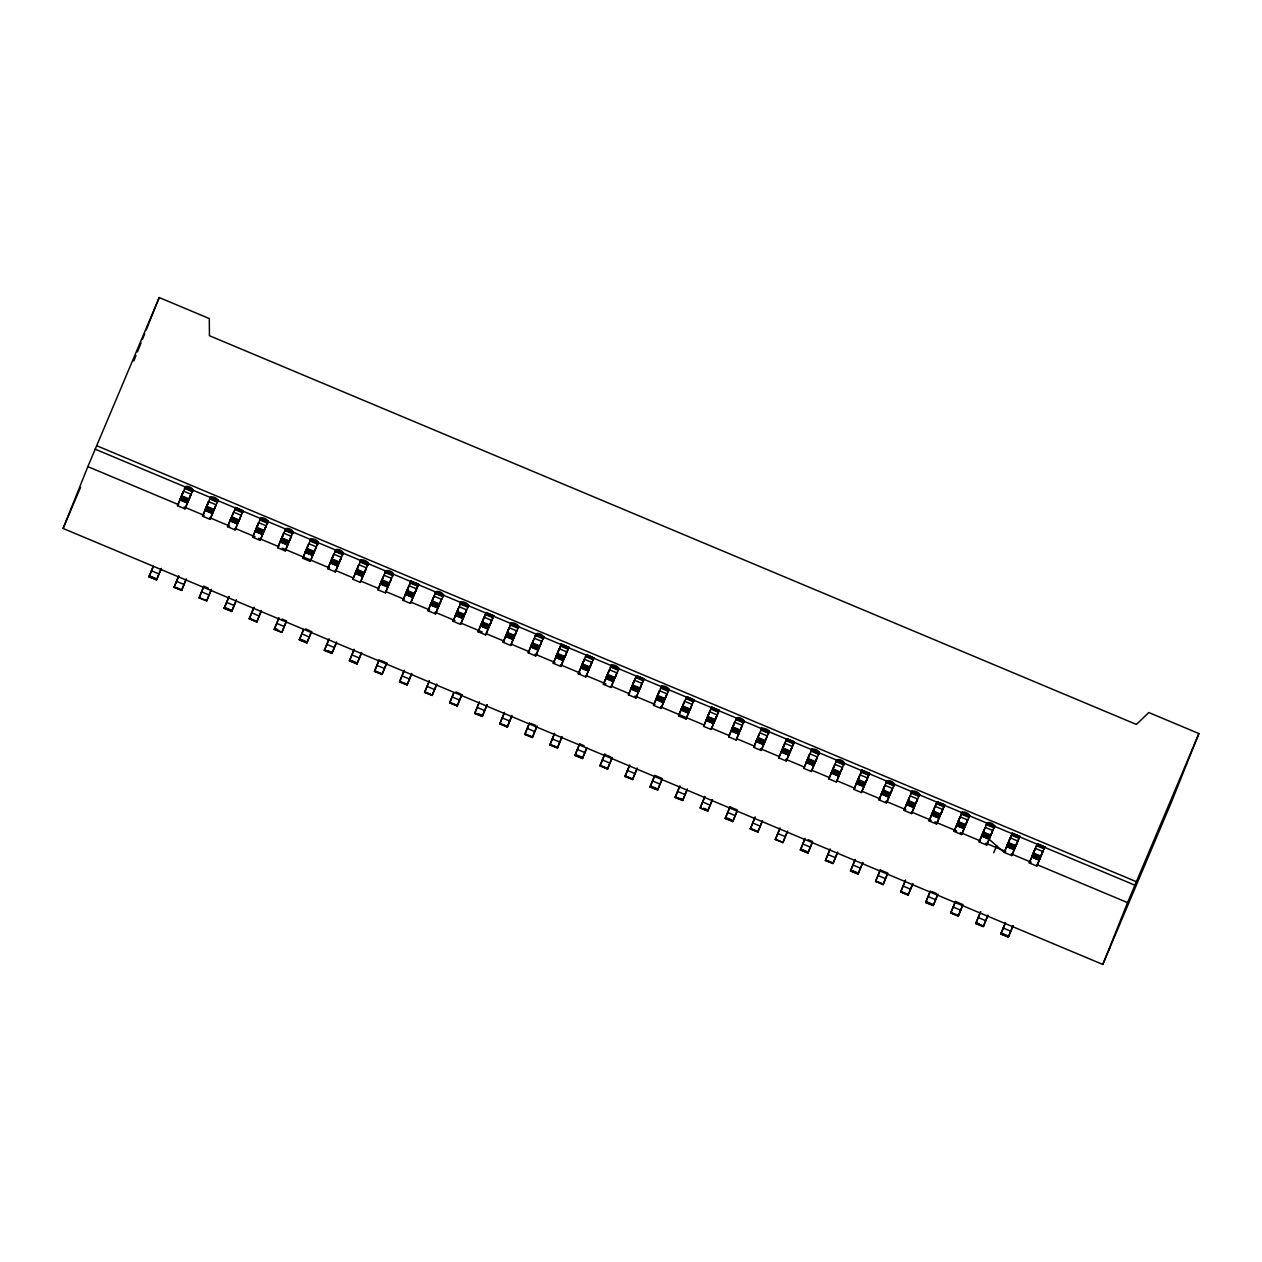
<?xml version="1.0" encoding="UTF-8"?>
<svg xmlns="http://www.w3.org/2000/svg" width="1262" height="1262" viewBox="0 0 1262 1262"><rect width="100%" height="100%" fill="white"/><g stroke="black" fill="none" stroke-linecap="round" stroke-linejoin="round"><path stroke-width="1.5" d="M153.144 566.638L148.979 576.892L153.38 566.307M184.552 489.041C184.11 482.889 196.257 488.631 192.061 492.196M156.52 579.968L161.299 568.484L156.52 579.968L148.995 576.829M193.07 489.703L184.993 508.854L177.485 505.699L183.479 491.123L191.004 494.278L189.332 498.458L190.168 496.534M185.94 579.968L181.618 590.395L174.046 587.335L178.778 575.756M209.602 499.547C209.145 493.584 221.418 499.058 217.127 502.702M211.227 589.89L206.668 600.901L199.112 597.841L203.829 586.262L208.34 588.155M243.109 510.873L235.663 507.513L243.109 510.873L242.178 513.208M236.451 600.002L231.719 611.407L224.163 608.347L228.879 596.768M259.704 520.559C259.278 514.407 271.425 520.149 267.228 523.714M231.719 611.407L236.388 599.923M268.222 521.222L260.146 540.373L252.637 537.218L258.647 522.642L266.156 525.797L264.468 530.008L265.32 528.052M284.77 531.065C284.281 525.071 296.586 530.592 292.279 534.22M274.248 629.423L278.981 617.781L274.264 629.391L281.836 632.42L286.395 621.409M309.821 541.572C309.332 535.672 321.715 540.877 317.33 544.727M311.604 631.521L306.887 642.926L299.315 639.866L303.464 629.675M334.872 552.078C334.146 545.989 346.924 551.683 342.381 555.233M329.098 638.793L324.35 650.435L328.751 639.85M359.922 562.584C359.197 556.495 371.974 562.189 367.431 565.739M336.607 641.948L331.859 653.59L336.26 643.005M361.547 652.927L356.988 663.938L349.432 660.878L354.149 649.299M384.973 573.09C384.468 567.506 396.883 572.301 392.498 576.245M357.004 663.859L361.658 652.454M374.451 671.447L379.199 659.805L374.467 671.416L382.039 674.444L386.771 663.039L382.039 674.444M402.957 600.255L411.049 581.041L418.574 584.18L417.548 586.751L410.465 603.41L402.957 600.255L411.049 581.041M418.542 584.259L410.465 603.41M411.428 674.523L407.09 684.95L399.533 681.89L404.25 670.311M435.075 594.102C434.649 587.966 446.795 593.708 442.599 597.257M443.593 594.765L435.516 613.916L428.007 610.761L434.018 596.185L441.526 599.34L439.854 603.552L440.69 601.595M424.584 692.396L429.364 680.896L424.584 692.396L432.14 695.457L436.573 684.777M467.65 607.763C471.783 604.246 459.683 598.488 460.141 604.608M468.644 605.271L460.583 624.422L453.058 621.283L456.876 611.865L464.4 615.02L460.583 624.422M461.924 694.557L457.207 705.963L449.635 702.902L453.784 692.712M486.217 612.559L478.109 631.789L485.633 634.928L492.701 618.27L493.726 615.714L486.217 612.559L478.109 631.789M487.179 704.606L482.258 716.469L474.686 713.409L479.402 701.83M510.242 625.621C509.801 619.484 521.947 625.226 517.751 628.776M518.761 626.236L510.684 645.434L503.159 642.295L509.17 627.703L516.679 630.858L515.006 635.07L515.842 633.114M504.469 712.336L499.72 723.978L504.122 713.393M535.293 636.127C534.851 629.99 546.998 635.732 542.802 639.282M543.812 636.789L535.735 655.94L528.226 652.801L532.043 643.383L539.552 646.538L535.735 655.94M529.519 722.842L524.771 734.484L529.409 723.315M553.277 663.307L561.369 644.077L568.894 647.232L567.868 649.788L560.785 666.446L553.277 663.307L561.353 644.109M537.028 725.997L532.296 737.639L536.918 726.47M561.748 737.56L557.41 747.987L549.853 744.927L554.57 733.348M593.85 657.959L586.404 654.615L593.85 657.959L592.919 660.294M584.132 745.747L579.621 743.854L574.873 755.496L579.684 743.933M610.445 667.661C610.019 661.509 622.166 667.251 617.97 670.8M574.904 755.433L582.413 758.588L586.562 748.398M618.964 668.308L610.903 687.459L603.378 684.319L607.196 674.902L614.72 678.057L610.903 687.459M636.505 675.659L644.046 678.751L643.021 681.306L635.953 697.965L628.429 694.826L636.505 675.627L628.429 694.826M612.196 757.515L607.448 769.157L612.086 757.989M644.014 678.814L635.953 697.965M629.722 764.867L624.99 776.509L628.855 767.249M660.562 688.673C660.073 682.774 672.457 687.964 668.071 691.813M662.061 779.332L657.628 790.012L650.056 786.952L654.789 775.373L662.298 778.528M694.068 699.984L686.623 696.64L694.068 699.984L693.122 702.319M687.238 789.507L682.679 800.518L675.107 797.458L679.839 785.879M711.658 707.177L719.198 710.269L718.173 712.825L711.105 729.483L703.597 726.344L711.673 707.146L703.597 726.344M682.679 800.518L687.348 789.034M719.182 710.332L711.105 729.483M735.714 720.192C735.225 714.182 747.546 719.703 743.239 723.331M707.745 810.961L712.462 799.619L707.745 810.961L700.173 807.964L704.89 796.385M732.78 821.53L725.224 818.47L729.941 806.891L737.45 810.046L732.733 821.657L737.213 810.851M761.207 750.496L765.04 741.094L757.295 738.491L753.698 747.356L761.207 750.496L768.463 733.238C773.338 727.795 749.155 725.95 769.221 731.503L768.29 733.837M762.406 821.026L757.831 832.037L750.275 828.976L754.991 817.397M786.825 738.696L794.366 741.788L793.341 744.343L786.273 761.002L778.749 757.863L786.825 738.664L778.749 757.863M757.831 832.037L762.516 820.552M794.334 741.851L786.273 761.002M780.042 827.904L775.31 839.546L779.175 830.286M810.882 751.71C810.157 745.621 822.919 751.3 818.391 754.85M787.567 831.059L782.819 842.701L787.22 832.115M812.381 842.369L807.948 853.049L800.376 849.989L805.093 838.41M835.933 762.216C835.444 756.317 847.827 761.507 843.442 765.356M837.558 852.544L832.999 863.555L825.427 860.495L830.159 848.916M853.917 789.381L862.009 770.151L869.518 773.306L868.493 775.862L861.425 792.536L853.917 789.381L862.009 770.151M869.502 773.369L861.425 792.536M862.782 862.656L858.05 874.061L850.478 871.001L855.21 859.422M893.559 786.368C897.692 782.803 885.593 777.25 886.034 783.229M858.05 874.061L862.719 862.577M894.553 783.876L886.476 803.042L878.967 799.887L884.962 785.311L892.486 788.45L890.814 792.631L891.65 790.706M911.085 793.735C910.58 787.788 922.995 793.041 918.61 796.874M880.308 870.007L875.512 881.57L880.261 869.928L887.77 873.083L883.037 884.725L887.533 873.888M912.726 884.063L908.151 895.073L900.595 892.013L905.564 880.056M937.145 801.733L944.686 804.825L943.661 807.38L936.578 824.054L929.069 820.899L937.145 801.701L929.069 820.899M944.654 804.888L936.578 824.054M937.54 895.152L933.202 905.58L925.645 902.519L930.362 890.94M961.202 814.747C960.761 808.595 972.907 814.337 968.711 817.902M969.705 815.394L961.644 834.561L954.119 831.406L960.13 816.829L967.638 819.969L965.966 824.181L966.802 822.225M962.938 904.602L955.413 901.447L950.68 913.089L955.476 901.525M986.253 825.253C985.811 819.101 997.958 824.843 993.762 828.408M994.771 825.9L986.695 845.067L979.17 841.912L982.988 832.494L990.512 835.649L986.695 845.067M987.878 915.581L983.319 926.592L975.747 923.532L980.464 911.953M1012.329 833.188L1004.221 852.418L1011.745 855.573L1019.838 836.343L1012.329 833.188L1004.221 852.418L989.029 839.198L981.52 836.059M1013.102 925.693L1008.37 937.098L1000.798 934.038L1005.53 922.459M1044.81 847.07L1037.364 843.726L1044.81 847.07L1043.863 849.421M181.633 590.316L186.287 578.911M215.218 507.04L214.366 508.996L216.054 504.784L208.53 501.629L202.535 516.205L210.044 519.36L218.137 500.131M206.684 600.822L211.338 589.417M293.305 531.649L285.212 550.879L277.687 547.724L285.764 528.526M293.21 531.886L285.717 528.652M281.852 632.341L286.506 620.936L281.994 619.043M306.903 642.847L311.556 631.442M393.523 573.674L385.415 592.903L377.906 589.748L385.998 570.534M411.759 673.466L407.09 684.95M432.156 695.394L436.826 683.972M457.223 705.9L461.876 694.479M482.273 716.406L486.927 704.985M511.978 715.491L507.229 727.133L511.741 716.295M560.785 666.446L568.894 647.232M557.425 747.924L562.079 736.503M637.247 768.022L632.514 779.632L636.9 769.079M657.644 789.949L661.714 779.916M744.264 720.776L736.156 739.989L728.647 736.85L736.724 717.652M744.17 720.996L736.677 717.762M807.964 852.986L812.034 842.953M833.015 863.492L837.668 852.071M919.635 794.319L911.527 813.548L904.018 810.393L912.095 791.195M908.167 895.01L912.82 883.589M962.354 905.99L958.189 916.244L962.685 905.406M983.335 926.529L987.988 915.108M1036.354 846.266L1037.348 843.757L1029.287 862.924L1036.796 866.079L1044.889 846.849M1008.385 937.035L1013.039 925.614M63.1 528.447L87.851 466.625L159.201 297.548L209.303 318.56L209.429 335.708L1136.399 724.435L1148.799 712.541L1198.9 733.553L1171.325 802.411L1102.799 964.452L63.1 528.447L80.5 487.432M133.804 360.964L135.981 355.521M137.432 351.893L141.06 342.838M142.511 339.21L144.688 333.783M146.14 330.155L159.201 297.548M183.479 491.123L181.823 495.303L182.643 493.379M184.993 508.854L191.004 494.278M208.53 501.629L206.873 505.81L207.694 503.885M210.044 519.36L216.054 504.784M227.586 526.711L231.403 517.31L238.912 520.465L235.095 529.866L227.586 526.711L235.615 507.639L234.653 510.053M258.647 522.642L256.975 526.822L257.811 524.897M260.146 540.373L266.156 525.797M253.93 607.274L249.182 618.916L253.82 607.748M277.687 547.724L283.698 533.148L291.206 536.303L289.55 540.483L290.37 538.558M283.698 533.148L282.025 537.328L282.862 535.403M261.455 610.429L256.707 622.071L261.108 611.486M285.212 550.879L291.206 536.303M302.738 558.23L306.556 548.828L314.08 551.983L310.263 561.385L302.738 558.23L310.846 539.016M303.7 629.344L299.362 639.771M343.406 552.661L335.313 571.891L327.789 568.736L333.799 554.16L341.308 557.315L339.636 561.527L340.472 559.571M333.799 554.16L332.111 558.372L332.963 556.416M335.313 571.891L341.308 557.315M368.457 563.168L360.364 582.397L352.855 579.242L358.85 564.666L366.374 567.821L364.686 572.033L365.538 570.077M358.85 564.666L357.193 568.846L358.014 566.922M360.364 582.397L366.374 567.821M377.906 589.748L381.723 580.346L389.232 583.501L385.415 592.903M434.018 596.185L432.33 600.396L433.182 598.44M435.516 613.916L441.526 599.34M453.484 693.706L449.635 702.934M485.633 634.928L493.726 615.714M477.998 705.537L479.071 702.887M509.17 627.703L507.498 631.915L508.334 629.959M510.684 645.434L516.679 630.858M593.945 657.739L585.836 676.953L578.327 673.813L584.322 659.221L591.846 662.376L590.174 666.557L591.01 664.632M584.322 659.221L582.665 663.402L583.486 661.477M585.394 657.155L586.404 654.647L578.327 673.813M585.836 676.953L591.846 662.376M604.672 754.36L599.923 766.002L604.924 753.982M669.097 689.257L661.004 708.471L653.479 705.332L659.49 690.756L666.999 693.895L665.342 698.075L666.162 696.151M659.49 690.756L657.817 694.92L658.654 692.996M661.004 708.471L666.999 693.895M678.546 715.838L682.363 706.42L689.872 709.575L686.055 718.977L678.546 715.838L686.56 696.75L685.613 699.18M654.442 776.43L650.056 786.983M728.647 736.85L734.642 722.274L742.166 725.413L740.494 729.594L741.33 727.669M734.642 722.274L732.985 726.439L733.806 724.514M736.156 739.989L742.166 725.413M760.765 730.698L761.775 728.19L753.698 747.356M819.417 752.294L811.324 771.508L803.799 768.369L809.81 753.793L817.319 756.932L815.662 761.112L816.482 759.188M809.81 753.793L808.137 757.957L808.974 756.033M811.324 771.508L817.319 756.932M804.762 839.467L800.376 850.02M828.85 778.875L832.683 769.457L840.192 772.612L836.375 782.03L828.85 778.875L836.958 759.645M829.812 849.973L825.427 860.526M884.962 785.311L883.29 789.507L884.126 787.551M886.476 803.042L892.486 788.45M904.018 810.393L907.835 800.976L915.344 804.131L911.527 813.548M960.13 816.829L958.442 821.026L959.294 819.07M937.887 894.095L933.202 905.58M961.644 834.561L967.638 819.969M1011.745 855.573L1019.838 836.343M1029.287 862.924L1035.282 848.348L1042.806 851.503L1041.118 855.699L1041.97 853.743M1005.183 923.516L1000.798 934.069M1035.282 848.348L1033.61 852.544L1034.446 850.588M1036.796 866.079L1042.806 851.503M1102.799 964.452L1127.565 902.63L1198.9 733.553M1108.762 950.538L1110.166 947.036M178.526 576.56L174.046 587.366M586.893 747.814L582.46 758.494M679.587 786.683L675.17 797.363M854.958 860.227L850.541 870.922M930.126 891.745L925.693 902.44M354.038 649.772L349.416 660.909M404.14 670.785L399.581 681.795M554.46 733.821L549.838 744.959M704.78 796.858L700.158 807.995L707.824 810.819M203.876 586.341L199.096 597.872M730.004 806.97L725.208 818.502M905.375 880.513L900.579 892.045M229.132 596.39L224.21 608.252M755.244 817.019L750.322 828.882M980.716 911.574L975.747 923.563M185.561 486.501L177.485 505.699M210.628 496.991L202.535 516.205M243.203 510.637L235.095 529.866M260.713 518.019L252.637 537.218M318.355 542.155L310.263 561.385M335.881 549.538L327.789 568.736M360.932 560.044L352.855 579.242M436.084 591.578L428.007 610.761M461.135 602.084L453.058 621.283M511.252 623.097L503.159 642.295M477.478 706.862L474.686 713.44M536.303 633.603L528.226 652.801M611.455 665.121L603.378 684.319M661.588 686.102L653.479 705.332M694.147 699.763L686.055 718.977M811.892 749.171L803.799 768.369M844.467 762.8L836.375 782.03M887.06 780.657L878.967 799.887M962.196 812.207L954.119 831.406M987.263 822.714L979.17 841.912M993.683 852.781L996.633 845.808M232.744 514.391L231.908 516.347L233.58 512.135L241.105 515.29L239.417 519.502L240.269 517.546M307.912 545.91L307.076 547.834L308.748 543.654L316.257 546.809L314.601 550.989L315.421 549.065M383.064 577.428L382.244 579.353L383.9 575.172L391.425 578.327L389.737 582.539L390.589 580.583M408.115 587.934L407.279 589.89L408.951 585.678L416.476 588.833L414.788 593.045L415.64 591.089M458.232 608.947L457.396 610.871L459.068 606.691L466.577 609.846L464.921 614.026L465.741 612.102M483.283 619.453L482.447 621.377L484.119 617.197L491.628 620.352L489.971 624.532L490.792 622.608M533.384 640.465L532.564 642.39L534.22 638.209L541.745 641.364L540.073 645.545L540.909 643.62M558.435 650.971L557.615 652.896L559.271 648.715L566.796 651.87L565.124 656.051L565.96 654.126M608.552 671.983L607.716 673.908L609.388 669.728L616.897 672.883L615.225 677.095L616.061 675.138M633.603 682.49L632.767 684.414L634.439 680.25L641.948 683.389L640.291 687.569L641.112 685.645M683.704 703.502L682.868 705.458L684.54 701.262L692.065 704.401L690.377 708.613L691.229 706.657M708.755 714.008L707.935 715.933L709.591 711.768L717.116 714.907L715.444 719.088L716.28 717.163M758.872 735.02L758.036 736.945L759.708 732.78L767.217 735.92L765.545 740.1L766.381 738.175M783.923 745.526L783.087 747.451L784.759 743.286L792.268 746.426L790.596 750.638L791.432 748.682M834.024 766.539L833.188 768.463L834.86 764.299L842.369 767.438L840.697 771.65L841.533 769.694M859.075 777.045L858.239 779.001L859.911 774.805L867.436 777.944L865.748 782.156L866.6 780.2M909.176 798.057L908.34 800.013L910.012 795.817L917.537 798.956L915.865 803.137L916.701 801.212M934.243 808.563L933.407 810.488L935.079 806.323L942.588 809.463L940.931 813.643L941.752 811.718M984.344 829.576L983.508 831.516L985.18 827.336L992.689 830.475L991.033 834.655L991.853 832.731M1009.395 840.082L1008.559 842.022L1010.231 837.842L1017.74 840.997L1016.084 845.161L1016.904 843.237M769.315 731.282L761.633 728.49M96.622 445.675L1136.321 881.696M185.498 486.627L193.007 489.861M210.549 497.133L218.058 500.367M260.666 518.146L268.159 521.38M310.767 539.158L318.276 542.392L310.673 539.379M335.818 549.664L343.327 552.898M360.869 560.17L368.378 563.404M385.92 570.676L393.428 573.91M410.986 581.183L418.479 584.416L410.891 581.403M436.037 591.689L443.53 594.923M461.087 602.195L468.581 605.429M486.138 612.701L493.647 615.935L486.044 612.922M511.189 623.207L518.698 626.441M536.24 633.713L543.748 636.947M561.306 644.219L568.799 647.453M611.407 665.232L618.901 668.466M636.458 675.738L643.951 678.972M661.509 686.244L669.018 689.478M711.61 707.256L719.119 710.49M786.778 738.791L794.271 742.009M811.829 749.297L819.338 752.515M836.88 759.803L844.388 763.021L836.785 760.008M861.93 770.309L869.439 773.527M886.981 780.815L894.49 784.033M912.047 791.321L919.541 794.539M937.098 801.827L944.591 805.046L937.003 802.033M962.149 812.334L969.642 815.552M987.199 822.84L994.708 826.058M1012.25 833.346L1019.822 836.406M185.404 486.848L192.928 490.003M210.47 497.354L217.979 500.509M235.521 507.86L243.03 511.015M260.571 518.366L268.08 521.522M285.622 528.873L293.131 532.028M335.724 549.885L343.248 553.04M360.774 560.391L368.299 563.546M385.841 570.897L393.35 574.052M435.942 591.91L443.451 595.065M460.993 602.416L468.502 605.571M511.094 623.428L518.619 626.583M536.145 633.934L543.67 637.089M561.211 644.44L568.72 647.595M586.262 654.946L593.771 658.101M611.313 665.453L618.822 668.608M636.363 675.959L643.872 679.114M661.414 686.465L668.939 689.62M686.465 696.971L693.99 700.126M711.516 707.477L719.04 710.632M736.582 717.983L744.091 721.138M786.683 738.996L794.192 742.151M811.734 749.502L819.259 752.657M861.836 770.514L869.36 773.669M886.902 781.02L894.411 784.175M911.953 791.526L919.462 794.681M962.054 812.539L969.563 815.694M987.105 823.045L994.63 826.2M1012.156 833.551L1019.68 836.706M1037.206 844.057L1044.731 847.212M95.218 449.193L1134.917 885.198M185.12 487.511L192.644 490.666M210.17 498.017L217.695 501.172M235.221 508.523L242.746 511.678M260.287 519.029L267.796 522.184M285.338 529.535L292.847 532.69M310.389 540.041L317.898 543.196M335.44 550.548L342.948 553.702M360.49 561.054L368.015 564.209M385.541 571.56L393.066 574.715M410.592 582.066L418.116 585.221M435.658 592.572L443.167 595.727M460.709 603.078L468.218 606.233M485.76 613.584L493.268 616.739M510.81 624.091L518.335 627.246M535.861 634.597L543.386 637.752M560.912 645.103L568.436 648.258M585.978 655.609L593.487 658.764M611.029 666.115L618.538 669.27M636.08 676.621L643.588 679.776M661.13 687.127L668.639 690.282M686.181 697.649L693.706 700.789M711.232 708.156L718.756 711.295M736.282 718.662L743.807 721.801M761.349 729.168L768.858 732.307M786.4 739.674L793.908 742.813M811.45 750.18L818.959 753.319M836.501 760.686L844.01 763.825M861.552 771.192L869.076 774.332M886.602 781.699L894.127 784.838M911.653 792.205L919.178 795.344M936.719 802.711L944.228 805.85M961.77 813.217L969.279 816.356M986.821 823.723L994.33 826.862M1011.872 834.229L1019.38 837.369M1036.922 844.735L1044.447 847.875M184.93 487.952L192.455 491.107M209.997 498.458L217.506 501.613M235.047 508.965L242.556 512.12M260.098 519.471L267.607 522.626M285.149 529.977L292.658 533.132M310.2 540.483L317.724 543.638M335.25 550.989L342.775 554.144M360.301 561.495L367.826 564.65M385.367 572.001L392.876 575.157M410.418 582.508L417.927 585.663M435.469 593.014L442.978 596.169M460.52 603.52L468.028 606.675M485.57 614.026L493.095 617.181M510.621 624.532L518.146 627.687M535.672 635.038L543.196 638.193M560.738 645.545L568.247 648.7M585.789 656.051L593.298 659.206M610.84 666.557L618.348 669.712M635.89 677.063L643.399 680.218M660.941 687.569L668.466 690.724M685.992 698.075L693.516 701.23M711.042 708.581L718.567 711.736M736.109 719.088L743.618 722.243M761.16 729.594L768.668 732.749M786.21 740.1L793.719 743.255M811.261 750.606L818.786 753.761M836.312 761.112L843.836 764.267M861.362 771.618L868.887 774.773M886.429 782.125L893.938 785.279M911.479 792.631L918.988 795.786M936.53 803.137L944.039 806.292M961.581 813.643L969.09 816.798M986.632 824.149L994.156 827.304M1011.682 834.655L1019.207 837.81M1036.733 845.161L1044.258 848.316M184.725 488.441L192.25 491.596M209.776 498.947L217.301 502.102M234.842 509.454L242.351 512.609M259.893 519.96L267.402 523.115M284.944 530.466L292.453 533.621M309.995 540.972L317.519 544.127M335.045 551.478L342.57 554.633M360.096 561.984L367.621 565.139M385.162 572.491L392.671 575.646M410.213 582.997L417.722 586.152M435.264 593.503L442.773 596.658M460.315 604.009L467.823 607.164M485.365 614.515L492.89 617.67M510.416 625.021L517.941 628.176M535.467 635.527L542.991 638.682M560.533 646.034L568.042 649.189M585.584 656.54L593.093 659.695M610.634 667.046L618.143 670.201M635.685 677.552L643.194 680.707M660.736 688.058L668.261 691.213M685.787 698.564L693.311 701.719M710.837 709.07L718.362 712.225M735.904 719.577L743.413 722.732M760.954 730.083L768.463 733.238M786.005 740.589L793.514 743.744M811.056 751.095L818.565 754.25M836.107 761.601L843.631 764.756M861.157 772.107L868.682 775.262M886.208 782.614L893.733 785.769M911.274 793.12L918.783 796.275M936.325 803.626L943.834 806.781M961.376 814.132L968.885 817.287M986.427 824.638L993.951 827.793M1011.477 835.144L1019.002 838.299M1036.528 845.65L1044.053 848.805M181.523 495.777L189.032 498.932M206.574 506.283L214.083 509.438M231.624 516.789L239.133 519.944M256.675 527.295L264.2 530.45M281.726 537.801L289.25 540.956M306.776 548.307L314.301 551.462M331.843 558.814L339.352 561.969M356.894 569.32L364.402 572.475M381.944 579.826L389.453 582.981M406.995 590.332L414.504 593.487M432.046 600.838L439.57 603.993M457.096 611.344L464.621 614.499M482.147 621.85L489.672 625.005M507.214 632.357L514.722 635.512M532.264 642.863L539.773 646.018M557.315 653.369L564.824 656.524M582.366 663.875L589.875 667.03M607.416 674.381L614.941 677.536M632.467 684.887L639.992 688.042M657.518 695.394L665.042 698.549M682.584 705.9L690.093 709.055M707.635 716.406L715.144 719.561M732.686 726.912L740.195 730.067M757.736 737.418L765.261 740.573M782.787 747.924L790.312 751.079M807.838 758.43L815.362 761.585M832.904 768.937L840.413 772.092M857.955 779.443L865.464 782.598M883.006 789.949L890.515 793.104M908.056 800.455L915.565 803.61M933.107 810.961L940.632 814.116M958.158 821.467L965.682 824.622M983.208 831.973L990.733 835.128M1008.275 842.48L1015.784 845.635M1033.326 852.986L1040.834 856.141M181.302 496.297L188.811 499.452M206.353 506.803L213.862 509.958M256.454 527.816L263.979 530.971M281.505 538.322L289.03 541.477M331.622 559.334L339.131 562.489M356.673 569.84L364.182 572.995M406.774 590.853L414.299 594.008M431.825 601.359L439.35 604.514M481.942 622.371L489.451 625.526M506.993 632.877L514.502 636.032M557.094 653.89L564.603 657.045M582.145 664.396L589.669 667.551M632.246 685.408L639.771 688.563M657.313 695.914L664.822 699.069M707.414 716.926L714.923 720.081M732.465 727.433L739.974 730.588M782.566 748.445L790.091 751.6M807.617 758.951L815.142 762.106M857.734 779.963L865.243 783.118M882.785 790.469L890.294 793.624M932.886 811.482L940.411 814.637M957.937 821.988L965.462 825.143M1008.054 843L1015.563 846.155M1033.105 853.506L1040.614 856.661M181.065 496.834L188.59 499.989M206.116 507.34L213.641 510.495M231.183 517.846L238.692 521.001M256.233 528.352L263.742 531.507M281.284 538.858L288.793 542.013M306.335 549.364L313.844 552.519M331.385 559.871L338.91 563.026M356.436 570.377L363.961 573.532M381.487 580.883L389.011 584.038M406.553 591.389L414.062 594.544M431.604 601.895L439.113 605.05M456.655 612.401L464.164 615.556M481.705 622.907L489.23 626.062M506.756 633.414L514.281 636.569M531.807 643.935L539.331 647.075M556.873 654.442L564.382 657.581M581.924 664.948L589.433 668.087M606.975 675.454L614.484 678.593M632.025 685.96L639.534 689.099M657.076 696.466L664.601 699.605M682.127 706.972L689.651 710.112M707.177 717.479L714.702 720.618M732.244 727.985L739.753 731.124M757.295 738.491L764.804 741.63M782.345 748.997L789.854 752.136M807.396 759.503L814.905 762.642M832.447 770.009L839.971 773.149M857.497 780.515L865.022 783.655M882.548 791.022L890.073 794.161M907.615 801.528L915.124 804.683M932.665 812.034L940.174 815.189M957.716 822.54L965.225 825.695M982.767 833.046L990.276 836.201M1007.817 843.552L1015.342 846.707M1032.868 854.058L1040.393 857.213M180.845 497.386L188.353 500.541M205.895 507.892L213.404 511.047M230.946 518.398L238.471 521.553M255.997 528.904L263.521 532.059M281.047 539.41L288.572 542.565M306.114 549.917L313.623 553.072M331.165 560.423L338.673 563.578M356.215 570.929L363.724 574.084M381.266 581.435L388.775 584.59M406.317 591.941L413.841 595.096M431.367 602.447L438.892 605.602M456.418 612.953L463.943 616.108M481.485 623.46L488.993 626.615M506.535 633.966L514.044 637.121M531.586 644.472L539.095 647.627M556.637 654.978L564.146 658.133M581.687 665.484L589.212 668.639M606.738 675.99L614.263 679.145M631.789 686.496L639.313 689.651M656.855 697.003L664.364 700.158M681.906 707.509L689.415 710.664M706.957 718.015L714.466 721.17M732.007 728.521L739.532 731.676M757.058 739.027L764.583 742.182M782.109 749.533L789.633 752.688M807.175 760.039L814.684 763.194M832.226 770.546L839.735 773.701M857.277 781.052L864.786 784.207M882.327 791.558L889.836 794.713M907.378 802.064L914.903 805.219M932.429 812.57L939.953 815.725M957.479 823.076L965.004 826.231M982.546 833.583L990.055 836.738M1007.597 844.089L1015.105 847.244M1032.647 854.595L1040.156 857.75M180.624 497.922L188.133 501.061M205.674 508.428L213.183 511.567M230.725 518.934L238.234 522.074M255.776 529.441L263.301 532.58M280.827 539.947L288.351 543.086M305.877 550.453L313.402 553.592M330.944 560.959L338.453 564.098M355.994 571.465L363.503 574.604M381.045 581.971L388.554 585.126M406.096 592.477L413.62 595.632M431.147 602.984L438.671 606.139M456.197 613.49L463.722 616.645M481.264 623.996L488.773 627.151M506.314 634.502L513.823 637.657M531.365 645.008L538.874 648.163M556.416 655.514L563.925 658.669M581.466 666.02L588.991 669.175M606.517 676.527L614.042 679.682M631.568 687.033L639.093 690.188M656.634 697.539L664.143 700.694M681.685 708.045L689.194 711.2M706.736 718.551L714.245 721.706M731.786 729.057L739.295 732.212M756.837 739.564L764.362 742.719M781.888 750.07L789.413 753.225M806.939 760.576L814.463 763.731M832.005 771.082L839.514 774.237M857.056 781.588L864.565 784.743M882.106 792.094L889.615 795.249M907.157 802.6L914.666 805.755M932.208 813.107L939.733 816.262M957.259 823.613L964.783 826.768M982.309 834.119L989.834 837.274M1007.376 844.625L1014.885 847.78M1032.426 855.131L1039.935 858.286M180.403 498.411L187.928 501.566M205.469 508.917L212.978 512.072M230.52 519.423L238.029 522.578M255.571 529.93L263.08 533.085M280.621 540.436L288.146 543.591M305.672 550.958L313.197 554.097M330.723 561.464L338.248 564.603M355.789 571.97L363.298 575.109M380.84 582.476L388.349 585.615M405.891 592.982L413.4 596.121M430.941 603.488L438.45 606.628M455.992 613.995L463.517 617.134M481.043 624.501L488.568 627.64M506.094 635.007L513.618 638.146M531.16 645.513L538.669 648.652M556.211 656.019L563.72 659.158M581.261 666.525L588.77 669.665M606.312 677.031L613.821 680.171M631.363 687.538L638.887 690.677M656.414 698.044L663.938 701.183M681.464 708.55L688.989 711.689M706.531 719.056L714.04 722.211M731.581 729.562L739.09 732.717M756.632 740.068L764.141 743.223M781.683 750.574L789.192 753.729M806.733 761.081L814.258 764.236M831.784 771.587L839.309 774.742M856.835 782.093L864.36 785.248M881.901 792.599L889.41 795.754M906.952 803.105L914.461 806.26M932.003 813.611L939.512 816.766M957.053 824.118L964.578 827.273M982.104 834.624L989.629 837.779M1007.155 845.13L1014.68 848.285M1032.221 855.636L1039.73 858.791M180.214 498.869L187.738 502.024M205.28 509.375L212.789 512.53M230.331 519.881L237.84 523.036M255.381 530.387L262.89 533.542M280.432 540.893L287.957 544.048M305.483 551.415L313.008 554.554M330.534 561.921L338.058 565.06M355.6 572.427L363.109 575.567M380.651 582.934L388.16 586.073M405.701 593.44L413.21 596.579M430.752 603.946L438.261 607.085M455.803 614.452L463.328 617.591M480.854 624.958L488.378 628.097M505.904 635.464L513.429 638.604M530.971 645.97L538.48 649.11M556.021 656.477L563.53 659.616M581.072 666.983L588.581 670.122M606.123 677.489L613.632 680.628M631.174 687.995L638.698 691.134M656.224 698.501L663.749 701.64M681.275 709.007L688.8 712.162M706.341 719.514L713.85 722.669M731.392 730.02L738.901 733.175M756.443 740.526L763.952 743.681M781.493 751.032L789.002 754.187M806.544 761.538L814.069 764.693M831.595 772.044L839.12 775.199M856.646 782.55L864.17 785.705M881.712 793.057L889.221 796.212M906.763 803.563L914.272 806.718M931.813 814.069L939.322 817.224M956.864 824.575L964.373 827.73M981.915 835.081L989.44 838.236M1006.966 845.587L1014.49 848.742M1032.016 856.093L1039.541 859.248M180.056 499.279L187.565 502.434M205.107 509.785L212.631 512.94M230.157 520.291L237.682 523.446M255.208 530.797L262.733 533.952M280.274 541.303L287.783 544.458M305.325 551.809L312.834 554.964M330.376 562.316L337.885 565.471M355.427 572.822L362.951 575.977M380.477 583.328L388.002 586.483M405.528 593.834L413.053 596.989M430.594 604.34L438.103 607.495M455.645 614.846L463.154 618.001M480.696 625.353L488.205 628.508M505.747 635.859L513.255 639.014M530.797 646.365L538.322 649.52M555.848 656.871L563.373 660.026M580.899 667.377L588.423 670.532M605.965 677.883L613.474 681.038M631.016 688.389L638.525 691.544M656.066 698.896L663.575 702.051M681.117 709.402L688.626 712.557M706.168 719.908L713.693 723.063M731.219 730.414L738.743 733.569M756.269 740.92L763.794 744.075M781.336 751.426L788.845 754.581M806.386 761.933L813.895 765.087M831.437 772.439L838.946 775.594M856.488 782.945L863.997 786.1M881.539 793.451L889.063 796.606M906.589 803.957L914.114 807.112M931.64 814.463L939.165 817.618M956.706 824.969L964.215 828.124M981.757 835.476L989.266 838.631M1006.808 845.982L1014.317 849.137M1031.859 856.488L1039.383 859.643M179.93 499.61L187.439 502.749M204.98 510.116L212.489 513.255M230.031 520.622L237.54 523.762M255.082 531.128L262.591 534.268M280.132 541.635L287.657 544.774M305.183 552.141L312.708 555.28M330.234 562.647L337.759 565.786M355.3 573.153L362.809 576.292M380.351 583.659L387.86 586.798M405.402 594.165L412.911 597.305M430.452 604.672L437.961 607.811M455.503 615.178L463.028 618.317M480.554 625.684L488.078 628.839M505.605 636.19L513.129 639.345M530.671 646.696L538.18 649.851M555.722 657.202L563.231 660.357M580.772 667.708L588.281 670.863M605.823 678.215L613.332 681.37M630.874 688.721L638.398 691.876M655.924 699.227L663.449 702.382M680.975 709.733L688.5 712.888M706.042 720.239L713.551 723.394M731.092 730.745L738.601 733.9M756.143 741.251L763.652 744.406M781.194 751.758L788.718 754.913M806.244 762.264L813.769 765.419M831.295 772.77L838.82 775.925M856.362 783.276L863.871 786.431M881.412 793.782L888.921 796.937M906.463 804.288L913.972 807.443M931.514 814.795L939.023 817.95M956.564 825.301L964.089 828.456M981.615 835.807L989.14 838.962M1006.666 846.313L1014.191 849.468M1031.732 856.819L1039.241 859.974M179.819 499.847L187.344 503.002M204.87 510.353L212.395 513.508M229.921 520.859L237.445 524.014M254.987 531.365L262.496 534.52M280.038 541.871L287.547 545.026M305.089 552.377L312.597 555.532M330.139 562.884L337.664 566.039M355.19 573.39L362.715 576.545M380.241 583.896L387.765 587.051M405.307 594.402L412.816 597.557M430.358 604.908L437.867 608.063M455.408 615.414L462.917 618.569M480.459 625.92L487.968 629.075M505.51 636.427L513.035 639.582M530.561 646.933L538.085 650.088M555.611 657.439L563.136 660.594M580.678 667.945L588.187 671.1M605.728 678.451L613.237 681.606M630.779 688.957L638.288 692.112M655.83 699.463L663.339 702.618M680.881 709.97L688.405 713.125M705.931 720.476L713.456 723.631M730.982 730.998L738.507 734.137M756.048 741.504L763.557 744.643M781.099 752.01L788.608 755.149M806.15 762.516L813.659 765.655M831.201 773.022L838.709 776.162M856.251 783.528L863.776 786.668M881.302 794.035L888.827 797.174M906.353 804.541L913.877 807.68M931.419 815.047L938.928 818.186M956.47 825.553L963.979 828.692M1006.571 846.565L1014.096 849.705M1031.622 857.072L1039.147 860.211M87.851 466.625L178.747 504.737M184.189 507.024L204.192 515.401M209.634 517.688L229.637 526.08M235.095 528.368L255.082 536.744M258.71 538.275L278.713 546.651M282.341 548.181L329.603 567.995M335.061 570.282L353.234 577.901M360.506 580.962L378.679 588.581M385.951 591.626L404.124 599.245M411.396 602.305L429.585 609.925M435.027 612.212L455.03 620.588M460.472 622.876L482.289 632.025M485.917 633.556L504.106 641.175M511.378 644.219L529.551 651.839M535.009 654.126L554.996 662.518M560.454 664.806L580.441 673.182M585.899 675.47L605.886 683.862M611.344 686.149L629.517 693.769M634.975 696.056L654.962 704.448M660.42 706.736L704.038 725.019M711.311 728.079L729.483 735.699M736.756 738.743L754.944 746.363M760.387 748.65L778.575 756.269M785.832 759.33L804.02 766.949M811.292 769.994L829.465 777.613M836.738 780.673L854.91 788.293M862.183 791.337L880.355 798.956M885.814 801.244L905.801 809.636M911.259 811.923L931.246 820.3M934.89 821.83L956.691 830.98M960.335 832.51L980.322 840.886M985.78 843.174L1005.782 851.566M1011.225 853.853L1031.228 862.23M1036.67 864.517L1127.565 902.63M305.546 628.918L310.058 630.811M380.698 660.436L385.21 662.329M455.866 691.955L460.362 693.848M531.018 723.473L535.53 725.366M606.17 754.991L610.682 756.885M808.106 839.672L812.618 841.565M931.861 891.571L936.372 893.464M151.408 570.803L158.917 573.958M176.459 581.309L183.984 584.464M201.51 591.815L209.035 594.97M226.561 602.321L234.085 605.476M251.627 612.827L259.136 615.982M276.678 623.333L284.187 626.488M301.728 633.839L309.237 636.995M326.779 644.361L334.288 647.501M351.83 654.868L359.354 658.007M376.881 665.374L384.405 668.513M401.931 675.88L409.456 679.019M426.998 686.386L434.507 689.525M452.048 696.892L459.557 700.031M477.099 707.398L484.608 710.538M502.15 717.904L509.659 721.044M527.2 728.411L534.725 731.55M552.251 738.917L559.776 742.056M577.302 749.423L584.827 752.562M602.368 759.929L609.877 763.068M627.419 770.435L634.928 773.574M652.47 780.941L659.979 784.081M677.52 791.448L685.029 794.587M702.571 801.954L710.096 805.109M727.622 812.46L735.147 815.615M752.673 822.966L760.197 826.121M777.739 833.472L785.248 836.627M802.79 843.978L810.299 847.133M827.84 854.484L835.349 857.639M852.891 864.991L860.416 868.146M877.942 875.497L885.467 878.652M902.993 886.003L910.517 889.158M928.059 896.509L935.568 899.664M953.11 907.015L960.619 910.17M978.16 917.521L985.669 920.676M1003.211 928.027L1010.72 931.182M149.437 575.851L156.945 579.006M224.589 607.369L232.098 610.524M274.69 628.381L277.703 629.643M299.741 638.887L307.265 642.042M327.805 650.656L332.316 652.549M351.357 660.531L357.367 663.055M478.124 713.693L482.636 715.586M575.33 754.455L581.34 756.979M650.498 785.974L658.007 789.129M680.06 798.373L683.058 799.635M703.597 808.248L708.108 810.141M727.149 818.123L731.66 820.016M800.802 849.01L808.327 852.166M850.919 870.039L858.428 873.178M926.071 901.557L933.596 904.696M976.173 922.569L979.186 923.831M1001.239 933.075L1008.748 936.215M149.263 576.229L156.788 579.384M175.828 587.366L181.838 589.89M224.431 607.748L231.94 610.903M249.482 618.254L255.492 620.778M274.532 628.76L277.545 630.022M299.583 639.266L307.108 642.421M326.148 650.403L332.158 652.927M351.199 660.909L355.71 662.802M374.751 670.785L382.26 673.94M399.802 681.291L407.31 684.446M424.852 691.797L430.863 694.321M449.903 702.303L457.428 705.458M476.468 713.44L482.478 715.964M501.519 723.946L507.529 726.47M525.071 733.821L532.58 736.976M551.62 744.959L557.63 747.483M575.172 754.834L581.183 757.358M600.223 765.34L607.748 768.495M625.274 775.846L632.798 779.001M650.324 786.352L657.849 789.507M675.391 796.858L682.9 800.013M703.439 808.626L707.95 810.519M725.492 817.871L731.503 820.395M750.543 828.377L758.052 831.532M800.644 849.389L808.169 852.544M825.695 859.895L833.22 863.05M850.762 870.401L858.27 873.556M877.311 881.539L881.822 883.432M900.863 891.414L908.372 894.569M925.914 901.92L933.423 905.075M950.964 912.426L958.489 915.581M976.015 922.932L983.54 926.087M1001.066 933.438L1008.59 936.593M149.058 576.671L156.662 579.668M174.109 587.177L181.712 590.174M199.175 597.683L206.763 600.68M224.226 608.189L231.814 611.187M274.327 629.202L281.931 632.215M299.378 639.708L306.981 642.721M324.429 650.214L332.032 653.227M349.495 660.72L357.083 663.733M374.546 671.226L382.134 674.239M399.597 681.732L407.184 684.745M424.647 692.239L432.235 695.252M449.698 702.745L457.301 705.758M474.749 713.251L482.352 716.264M499.799 723.757L507.403 726.77M524.866 734.263L532.454 737.276M549.917 744.769L557.504 747.782M574.967 755.275L582.555 758.288M607.606 768.795L600.018 765.782L607.527 769M625.069 776.288L632.672 779.301M650.119 786.794L657.723 789.807M675.17 797.3L682.774 800.313M725.287 818.312L732.875 821.325M750.338 828.818L757.926 831.832M775.389 839.325L782.976 842.338M800.439 849.831L808.043 852.844M825.49 860.337L833.094 863.35M850.541 870.843L858.144 873.856M883.195 884.362L875.607 881.349L883.1 884.567M900.658 891.855L908.246 894.868M925.709 902.362L933.296 905.375M950.759 912.868L958.363 915.881M975.81 923.374L983.413 926.387M1000.861 933.88L1008.464 936.893M324.366 650.372L331.938 653.432M499.736 723.915L507.308 726.975M524.803 734.421L532.359 737.481M625.005 776.445L632.577 779.506M775.325 839.482L782.897 842.543M950.696 913.025L958.268 916.086M249.277 618.695L256.77 621.914L249.277 618.695"/></g></svg>
